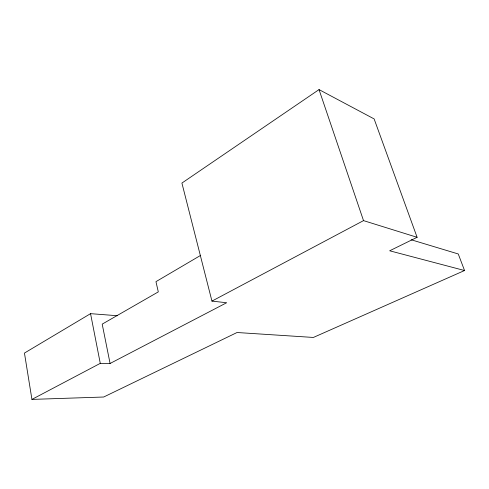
<?xml version="1.0" encoding="UTF-8"?>
<svg xmlns="http://www.w3.org/2000/svg" width="489" height="489" viewBox="0 0 489 489"><rect width="100%" height="100%" fill="white"/><g stroke="black" fill="none" stroke-linecap="round" stroke-linejoin="round"><path stroke-width="0.73" d="M411.145 239.751L458.254 253.968L464.55 270.527L389.672 250.784L417.111 237.312L374.128 118.925L319.03 89.597L181.908 183.069L211.951 301.108L226.658 302.74L110.08 363.474L100.276 363.358L31.932 399.403L24.45 353.064L90.551 313.657L117.409 315.729M200.637 255.38L155.954 281.658L158.308 291.89L102.201 324.128L110.08 363.474M211.951 301.108L363.516 220.618L417.111 237.312M464.55 270.527L313.382 337.447L237.031 332.514L103.692 397.013L31.932 399.403M319.03 89.597L363.516 220.618M90.551 313.657L100.276 363.358"/></g></svg>
